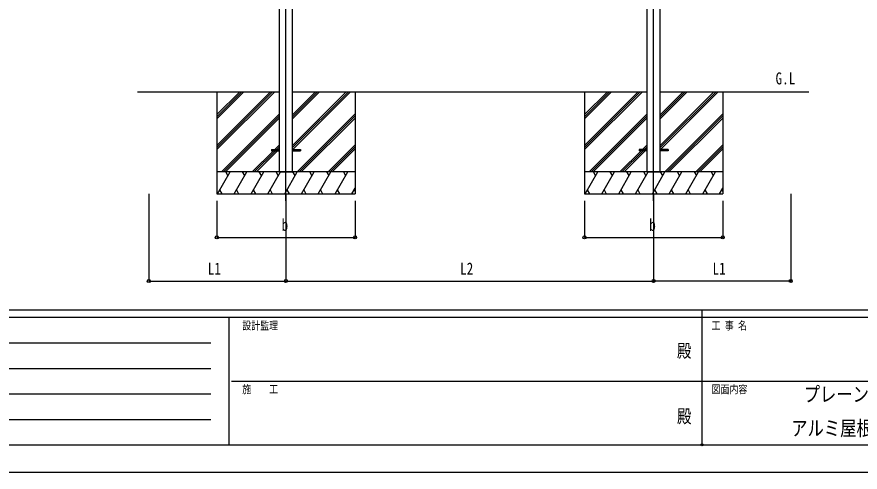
# Model space of a CAD drawing. Units: millimetres, scale not verified. Extents: x -10512 to 10512, y -7425 to 7425.
# Drawn here: x -4719 to 1074, y -7425 to -4298 of the extents above; entities that cross this region are included whole.
import ezdxf
from ezdxf.enums import TextEntityAlignment as Align

# ---------------------------------------------------------------- set-up
doc = ezdxf.new("R2010")
doc.units = ezdxf.units.MM
doc.header["$LTSCALE"] = 30
doc.header["$PDMODE"] = 32
doc.header["$PDSIZE"] = 15
for name, color, linetype in [('0-2_USER1', 3, 'Continuous'), ('0-3_YKK_12', 2, 'Continuous'), ('0-4_YKK_A1', 4, 'Continuous'), ('0-5_YKK_D', 6, 'Continuous'), ('0-6_YKK_ZWAK', 7, 'Continuous')]:
    doc.layers.add(name, color=color, linetype=linetype)
doc.styles.add('ＭＳ ゴシック', font='')
doc.styles.get('ＭＳ ゴシック').set_extended_font_data('MS Gothic')

msp = doc.modelspace()

# ---------------------------------------------------------------- linework, layer by layer
at = {"layer": '0-3_YKK_12'}
for p, q in [((-2870.45, -5562.5), (-2870.45, -2292.28)), ((-344.45, -5562.5), (-344.45, -2292.28))]:
    msp.add_line(p, q, dxfattribs=at)
at = {"layer": '0-4_YKK_A1'}
for p, q in [((-2915.65, -5362.5), (-2915.65, -2612.47)), ((-2825.25, -5362.5), (-2825.25, -2612.47)), ((-389.65, -5362.5), (-389.65, -2612.47)), ((-299.25, -5362.5), (-299.25, -2612.47)), ((-3889.22, -4812.5), (-2915.65, -4812.5)), ((-3345.31, -4812.5), (-3345.31, -5512.5)), ((-3345.31, -5181.68), (-2976.13, -4812.5)), ((-3345.31, -5195.82), (-2961.99, -4812.5)), ((-3345.31, -5209.96), (-2947.84, -4812.5)), ((-3345.31, -4997.83), (-3159.98, -4812.5)), ((-3345.31, -4983.69), (-3174.12, -4812.5)), ((-3345.31, -4969.55), (-3188.26, -4812.5)), ((-2825.25, -4812.5), (-389.65, -4812.5)), ((-2825.25, -5182.12), (-2455.63, -4812.5)), ((-2825.25, -5196.26), (-2441.49, -4812.5)), ((-2825.11, -4998.13), (-2639.48, -4812.5)), ((-2825.11, -4983.99), (-2653.62, -4812.5)), ((-2825.11, -4969.85), (-2667.76, -4812.5)), ((-2822.85, -5208), (-2427.34, -4812.5)), ((-2395.31, -4812.5), (-2395.31, -5512.5)), ((-819.45, -4812.5), (-819.45, -5512.5)), ((-819.45, -5181.68), (-450.27, -4812.5)), ((-819.45, -5195.82), (-436.13, -4812.5)), ((-819.45, -5209.96), (-421.99, -4812.5)), ((-819.45, -4997.83), (-634.12, -4812.5)), ((-819.45, -4983.69), (-648.26, -4812.5)), ((-819.45, -4969.55), (-662.4, -4812.5)), ((-299.25, -4812.5), (721.74, -4812.5)), ((-299.25, -5181.98), (70.23, -4812.5)), ((-299.25, -5196.12), (84.37, -4812.5)), ((-299.25, -4998.13), (-113.62, -4812.5)), ((-299.25, -4983.99), (-127.76, -4812.5)), ((-299.25, -4969.85), (-141.9, -4812.5)), ((-296.99, -5208), (98.51, -4812.5)), ((130.55, -4812.5), (130.55, -5512.5)), ((-3314, -5362.5), (-2915.51, -4964.01)), ((-3299.86, -5362.5), (-2915.51, -4978.15)), ((-2793.5, -5362.5), (-2395.31, -4964.31)), ((-2779.36, -5362.5), (-2395.31, -4978.45)), ((-788.14, -5362.5), (-389.65, -4964.01)), ((-774, -5362.5), (-389.65, -4978.15)), ((-267.64, -5362.5), (130.55, -4964.31)), ((-253.5, -5362.5), (130.55, -4978.45)), ((-3285.71, -5362.5), (-2915.51, -4992.3)), ((-2765.21, -5362.5), (-2395.31, -4992.6)), ((-759.86, -5362.5), (-389.65, -4992.3)), ((-239.36, -5362.5), (130.55, -4992.6)), ((-2970.51, -5208), (-2970.51, -5217)), ((-2970.51, -5208), (-2915.51, -5208)), ((-2947.37, -5208), (-2915.65, -5176.28)), ((-2933.22, -5208), (-2915.65, -5190.43)), ((-2919.08, -5208), (-2915.65, -5204.57)), ((-2825.25, -5208), (-2770.51, -5208)), ((-2770.51, -5208), (-2770.51, -5217)), ((-2581.37, -5362.5), (-2395.31, -5176.44)), ((-2567.22, -5362.5), (-2395.31, -5190.58)), ((-2553.08, -5362.5), (-2395.31, -5204.73)), ((-444.65, -5208), (-444.65, -5217)), ((-389.65, -5208), (-444.65, -5208)), ((-421.51, -5208), (-389.65, -5176.14)), ((-407.37, -5208), (-389.65, -5190.28)), ((-393.22, -5208), (-389.65, -5204.43)), ((-244.65, -5208), (-299.25, -5208)), ((-244.65, -5208), (-244.65, -5217)), ((-55.51, -5362.5), (130.55, -5176.44)), ((-41.37, -5362.5), (130.55, -5190.58)), ((-27.22, -5362.5), (130.55, -5204.73)), ((-3101.87, -5362.5), (-2956.37, -5217)), ((-3087.72, -5362.5), (-2942.22, -5217)), ((-3073.58, -5362.5), (-2928.08, -5217)), ((-2970.51, -5217), (-2915.51, -5217)), ((-2825.25, -5217), (-2770.51, -5217)), ((-576.01, -5362.5), (-430.51, -5217)), ((-561.87, -5362.5), (-416.37, -5217)), ((-547.72, -5362.5), (-402.22, -5217)), ((-389.65, -5217), (-444.65, -5217)), ((-244.65, -5217), (-299.25, -5217)), ((-2395.31, -5362.5), (-3345.31, -5362.5)), ((-3341.03, -5512.5), (-3254.43, -5362.5)), ((-3269.43, -5388.48), (-3284.43, -5362.5)), ((-3225.56, -5512.5), (-3138.96, -5362.5)), ((-3153.96, -5388.48), (-3168.96, -5362.5)), ((-3110.09, -5512.5), (-3023.49, -5362.5)), ((-3038.49, -5388.48), (-3053.49, -5362.5)), ((-2994.62, -5512.5), (-2908.02, -5362.5)), ((-2923.02, -5388.48), (-2938.02, -5362.5)), ((-2915.65, -5362.5), (-2825.25, -5362.5)), ((-2879.15, -5512.5), (-2792.55, -5362.5)), ((-2807.55, -5388.48), (-2822.55, -5362.5)), ((-2763.68, -5512.5), (-2677.08, -5362.5)), ((-2692.08, -5388.48), (-2707.08, -5362.5)), ((-2648.21, -5512.5), (-2561.61, -5362.5)), ((-2591.61, -5362.5), (-2576.61, -5388.48)), ((-2532.74, -5512.5), (-2446.14, -5362.5)), ((-2476.14, -5362.5), (-2461.14, -5388.48)), ((130.55, -5362.5), (-819.45, -5362.5)), ((-815.17, -5512.5), (-728.57, -5362.5)), ((-743.57, -5388.48), (-758.57, -5362.5)), ((-699.7, -5512.5), (-613.1, -5362.5)), ((-628.1, -5388.48), (-643.1, -5362.5)), ((-584.23, -5512.5), (-497.63, -5362.5)), ((-512.63, -5388.48), (-527.63, -5362.5)), ((-468.76, -5512.5), (-382.16, -5362.5)), ((-397.16, -5388.48), (-412.16, -5362.5)), ((-389.65, -5362.5), (-299.25, -5362.5)), ((-353.29, -5512.5), (-266.69, -5362.5)), ((-281.69, -5388.48), (-296.69, -5362.5)), ((-237.82, -5512.5), (-151.22, -5362.5)), ((-166.22, -5388.48), (-181.22, -5362.5)), ((-122.35, -5512.5), (-35.75, -5362.5)), ((-65.75, -5362.5), (-50.75, -5388.48)), ((-6.88, -5512.5), (79.72, -5362.5)), ((49.72, -5362.5), (64.72, -5388.48)), ((-3326.03, -5486.52), (-3311.04, -5512.5)), ((-3210.56, -5486.52), (-3195.56, -5512.5)), ((-3095.09, -5486.52), (-3080.09, -5512.5)), ((-2979.62, -5486.52), (-2964.62, -5512.5)), ((-2864.15, -5486.52), (-2849.15, -5512.5)), ((-2748.68, -5486.52), (-2733.68, -5512.5)), ((-2633.21, -5486.52), (-2618.21, -5512.5)), ((-2517.74, -5486.52), (-2502.74, -5512.5)), ((-2417.27, -5512.5), (-2395.31, -5474.46)), ((-2402.27, -5486.52), (-2395.31, -5498.58)), ((-800.18, -5486.52), (-785.18, -5512.5)), ((-684.71, -5486.52), (-669.71, -5512.5)), ((-569.24, -5486.52), (-554.24, -5512.5)), ((-453.76, -5486.52), (-438.76, -5512.5)), ((-338.29, -5486.52), (-323.3, -5512.5)), ((-222.82, -5486.52), (-207.83, -5512.5)), ((-107.35, -5486.52), (-92.36, -5512.5)), ((8.11, -5486.52), (23.11, -5512.5)), ((108.59, -5512.5), (130.55, -5474.46)), ((123.58, -5486.52), (130.55, -5498.58)), ((-3345.31, -5512.5), (-2395.31, -5512.5)), ((-819.45, -5512.5), (130.55, -5512.5))]:
    msp.add_line(p, q, dxfattribs=at)
at = {"layer": '0-5_YKK_D'}
for p, q in [((-3812.45, -5512.5), (-3812.45, -6113.5)), ((-2870.31, -5513.5), (-2870.31, -6113.5)), ((-2870.31, -5513.5), (-2870.31, -6113.5)), ((-344.45, -5513.5), (-344.45, -6113.5)), ((-344.45, -5513.5), (-344.45, -6113.5)), ((597.55, -5513), (597.55, -6113.5)), ((-3345.31, -5562.5), (-3345.31, -5813.5)), ((-2395.31, -5562.5), (-2395.31, -5813.5)), ((-819.45, -5562), (-819.45, -5813.5)), ((130.55, -5562), (130.55, -5813.5)), ((-3345.31, -5812.5), (-2395.31, -5812.5)), ((-819.45, -5812.5), (130.55, -5812.5)), ((-3812.45, -6112.5), (-2870.31, -6112.5)), ((-2870.31, -6112.5), (-344.45, -6112.5)), ((597.55, -6112.5), (-344.45, -6112.5))]:
    msp.add_line(p, q, dxfattribs=at)
for centre in [(-3345.31, -5812.5), (-2395.31, -5812.5), (-819.45, -5812.5), (130.55, -5812.5), (-3812.45, -6112.5), (-2870.31, -6112.5), (-2870.31, -6112.5), (-344.45, -6112.5), (-344.45, -6112.5), (597.55, -6112.5)]:
    msp.add_circle(centre, 10.62, dxfattribs=at)
at = {"layer": '0-6_YKK_ZWAK'}
for p, q in [((9737.55, -6312.5), (-9762.45, -6312.5)), ((-12.45, -6312.5), (-12.45, -7237.5)), ((-3262.45, -6362.5), (-9762.45, -6362.5)), ((-3262.45, -6362.5), (-3262.45, -7237.5)), ((-12.45, -6362.5), (-3262.45, -6362.5)), ((3237.55, -6362.5), (-12.45, -6362.5)), ((-9656.2, -6537.5), (-3387.45, -6537.5)), ((-9656.2, -6712.5), (-3387.45, -6712.5)), ((-3243.7, -6800), (-12.45, -6800)), ((-12.45, -6800), (3237.55, -6800)), ((-9656.2, -6887.5), (-3387.45, -6887.5)), ((-9656.2, -7062.5), (-3387.45, -7062.5)), ((-9762.45, -7237.5), (-3262.45, -7237.5)), ((-3262.45, -7237.5), (-12.45, -7237.5)), ((-12.45, -7237.5), (3237.55, -7237.5))]:
    msp.add_line(p, q, dxfattribs=at)
msp.add_lwpolyline([(-10512.5, -7425), (10512.5, -7425), (10512.5, 7425), (-10512.5, 7425)], close=True, dxfattribs=at)
msp.add_point((-12.45, -7237.5), dxfattribs=at)

# ---------------------------------------------------------------- texts
at = {"layer": '0-2_USER1', "style": 'ＭＳ ゴシック', "width": 0.8}
for s, height, p in [('G.L', 82.48, (493.5, -4786.5)), ('プレーンルーフ C 600タイプ', 102.6, (686.68, -6972.08)), ('アルミ屋根 単体セット 納まり図', 102.6, (600.82, -7205.42))]:
    msp.add_text(s, height=height, dxfattribs=at).set_placement(p, align=Align.BOTTOM_LEFT)
at = {"layer": '0-5_YKK_D', "style": 'ＭＳ ゴシック', "width": 0.8}
for s, p in [('b', (-2900.31, -5792.5)), ('b', (-374.45, -5792.5)), ('L1', (-3407.38, -6092.5)), ('L2', (-1673.38, -6092.5)), ('L1', (60.55, -6092.5))]:
    msp.add_text(s, height=82.48, dxfattribs=at).set_placement(p, align=Align.BOTTOM_LEFT)
at = {"layer": '0-6_YKK_ZWAK', "style": 'ＭＳ ゴシック', "width": 0.8}
for s, height, p in [('設計監理', 54.99, (-3170.78, -6462.5)), ('工 事 名', 54.99, (53.17, -6462.5)), ('殿', 91.64, (-184.17, -6664.58)), ('施\u3000\u3000工', 54.99, (-3170.78, -6900)), ('図面内容', 54.99, (53.17, -6900)), ('殿', 91.64, (-184.17, -7114.58))]:
    msp.add_text(s, height=height, dxfattribs=at).set_placement(p, align=Align.BOTTOM_LEFT)

doc.saveas('drawing.dxf')
